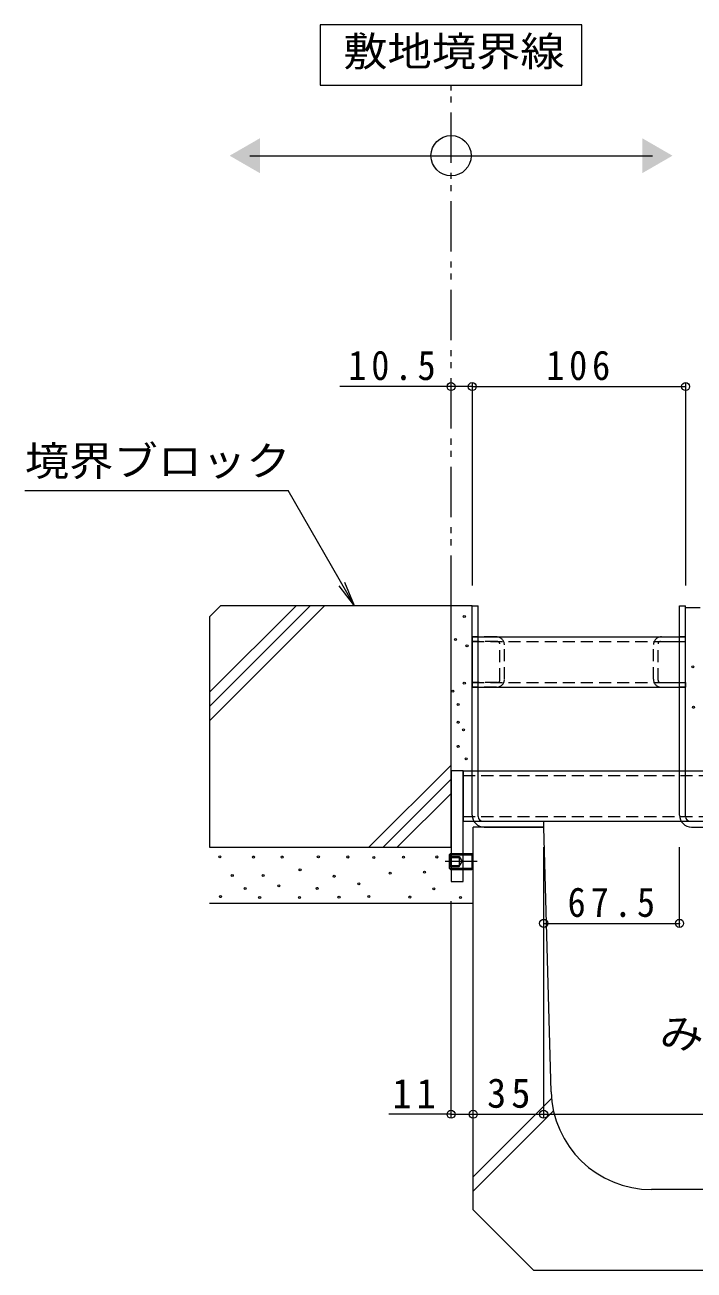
# Model space of a CAD drawing. Units: millimetres at full size, sheet at 1:5; some dimension numbers follow another scale. Extents: x -1638 to 1950, y -1351 to 1333.
# Drawn here: x 401 to 734, y -929 to -310 of the extents above; entities that cross this region are included whole.
import ezdxf
from ezdxf.enums import TextEntityAlignment as Align

# ---------------------------------------------------------------- set-up
doc = ezdxf.new("R2010")
doc.units = ezdxf.units.MM
doc.header["$LTSCALE"] = 5
doc.header["$PDMODE"] = 32
doc.header["$PDSIZE"] = 4
for name, pattern in [('CHAIN1', [8, 5, -1, 1, -1]), ('DASHED1', [1.8, 1.2, -0.6]), ('DOUBLE_CHAIN1', [8.8, 5, -1, 0.6, -0.6, 0.6, -1])]:
    doc.linetypes.add(name, pattern=pattern)
for name, color, linetype, lineweight in [('E-1_躯体', 7, 'Continuous', 5), ('E-3_寸法', 4, 'Continuous', 5), ('E-4_文字', 7, 'Continuous', 5), ('E-5_建具', 7, 'Continuous', 5), ('E-8_ハッチ', 7, 'Continuous', 5), ('E-9_記号', 2, 'Continuous', 5), ('E-A_インテリア', 7, 'Continuous', 5), ('E-B_衛生陶器', 134, 'Continuous', 5), ('E-C_鉄骨', 5, 'DASHED1', 5), ('E-E_見え係り', 2, 'Continuous', 5), ('E-F_断熱材', 6, 'Continuous', 5)]:
    doc.layers.add(name, color=color, linetype=linetype, lineweight=lineweight)
doc.styles.add('ＭＳ ゴシック', font='')
doc.styles.get('ＭＳ ゴシック').set_extended_font_data('MS Gothic')

msp = doc.modelspace()

# ---------------------------------------------------------------- linework, layer by layer
at = {"layer": 'E-1_躯体', "color": 2, "linetype": 'DOUBLE_CHAIN1'}
msp.add_line((612.818, -598.862), (612.818, -340.321), dxfattribs=at)
at = {"layer": 'E-1_躯体'}
msp.add_line((512.818, -375.298), (712.818, -375.298), dxfattribs=at)
msp.add_lwpolyline([(547.818, -340.321), (677.818, -340.321), (677.818, -310.321), (547.818, -310.321)], close=True, dxfattribs=at)
msp.add_circle((612.818, -375.298), 10, dxfattribs=at)
for points in [[(517.818, -366.638), (517.818, -383.958), (502.818, -375.298)], [(707.818, -366.638), (707.818, -383.958), (722.818, -375.298)]]:
    msp.add_solid(points, dxfattribs=at)
at = {"layer": 'E-3_寸法'}
for p, q in [((623.318, -598.862), (626.318, -598.862)), ((623.318, -702.862), (623.318, -598.862)), ((626.318, -703.612), (626.318, -598.862)), ((729.318, -703.612), (729.318, -598.862)), ((628.568, -705.862), (658.818, -705.862)), ((629.318, -708.862), (658.818, -708.862)), ((658.818, -708.862), (658.818, -705.862)), ((731.568, -705.862), (873.818, -705.862)), ((732.318, -708.862), (873.818, -708.862))]:
    msp.add_line(p, q, dxfattribs=at)
msp.add_lwpolyline([(726.318, -702.862), (726.318, -598.862), (729.318, -598.862)], dxfattribs=at)
for centre, radius in [((629.318, -702.862), 6), ((628.568, -703.612), 2.25), ((732.318, -702.862), 6), ((731.568, -703.612), 2.25)]:
    msp.add_arc(centre, radius, 180, 270, dxfattribs=at)
at = {"layer": 'E-4_文字'}
for p, q in [((623.318, -488.469), (623.318, -588.862)), ((729.318, -488.469), (729.318, -588.862)), ((612.818, -489.969), (557.546, -489.969)), ((623.318, -489.969), (612.818, -489.969)), ((623.318, -489.969), (729.318, -489.969)), ((658.817, -852.983), (658.817, -718.862)), ((726.318, -758.151), (726.318, -718.862)), ((612.818, -852.983), (612.818, -745.662)), ((623.817, -852.983), (623.817, -745.662)), ((658.818, -756.651), (726.318, -756.651)), ((612.818, -851.483), (581.843, -851.483)), ((612.818, -851.483), (623.817, -851.483)), ((623.817, -851.483), (658.817, -851.483)), ((658.817, -851.483), (838.817, -851.483))]:
    msp.add_line(p, q, dxfattribs=at)
for p in [(612.818, -489.969), (623.318, -489.969), (729.318, -489.969), (658.818, -756.651), (726.318, -756.651), (612.818, -851.483), (623.817, -851.483), (658.817, -851.483)]:
    msp.add_point(p, dxfattribs=at)
at = {"layer": 'E-5_建具'}
for p, q in [((401.099, -541.694), (531.835, -541.694)), ((564.841, -598.862), (531.835, -541.694)), ((564.841, -598.862), (560.058, -587.314)), ((564.841, -598.862), (557.232, -588.945))]:
    msp.add_line(p, q, dxfattribs=at)
at = {"layer": 'E-8_ハッチ'}
for p, q in [((612.818, -680.862), (612.818, -735.862)), ((618.818, -680.862), (612.818, -680.862)), ((618.818, -735.862), (618.818, -680.862)), ((612.818, -735.862), (618.818, -735.862))]:
    msp.add_line(p, q, dxfattribs=at)
at = {"layer": 'E-9_記号'}
for p, q in [((611.818, -722.539), (611.818, -729.186)), ((611.818, -722.539), (612.818, -722.539)), ((618.818, -721.862), (623.141, -721.862)), ((618.818, -722.539), (623.818, -722.539)), ((623.141, -721.862), (623.818, -722.539)), ((623.818, -729.186), (623.818, -722.539)), ((623.818, -722.539), (623.818, -722.539)), ((611.818, -729.186), (612.494, -729.862)), ((611.818, -729.186), (612.818, -729.186)), ((612.494, -729.862), (612.818, -729.862)), ((618.818, -729.186), (623.818, -729.186)), ((618.818, -729.862), (623.141, -729.862))]:
    msp.add_line(p, q, dxfattribs=at)
at = {"layer": 'E-9_記号', "linetype": 'DASHED1'}
for p, q in [((611.818, -723.369), (616.818, -723.369)), ((612.494, -721.862), (612.494, -729.862)), ((612.818, -721.862), (618.818, -721.862)), ((612.818, -722.539), (618.818, -722.539)), ((616.818, -723.369), (618.25, -725.85)), ((616.818, -723.369), (616.818, -728.369)), ((611.818, -723.869), (616.818, -723.869)), ((611.818, -727.869), (616.818, -727.869)), ((611.818, -728.369), (616.818, -728.369)), ((612.818, -729.186), (618.818, -729.186)), ((612.818, -729.862), (618.818, -729.862)), ((616.818, -728.369), (618.265, -725.862))]:
    msp.add_line(p, q, dxfattribs=at)
at = {"layer": 'E-9_記号', "linetype": 'CHAIN1'}
msp.add_line((625.818, -725.862), (609.818, -725.862), dxfattribs=at)
at = {"layer": 'E-9_記号'}
for points in [[(611.818, -722.539), (612.494, -721.862), (612.818, -721.862)], [(623.141, -721.862), (623.141, -729.862), (623.818, -729.186)]]:
    msp.add_lwpolyline(points, dxfattribs=at)
at = {"layer": 'E-A_インテリア'}
for p, q in [((623.318, -614.362), (623.318, -639.362)), ((626.318, -614.362), (726.318, -614.362)), ((729.318, -639.362), (729.318, -614.362)), ((626.318, -639.362), (726.318, -639.362))]:
    msp.add_line(p, q, dxfattribs=at)
at = {"layer": 'E-A_インテリア', "linetype": 'DASHED1'}
for p, q in [((626.318, -614.362), (623.318, -614.362)), ((623.318, -616.662), (729.318, -616.662)), ((726.318, -614.362), (729.318, -614.362)), ((623.318, -637.062), (729.318, -637.062)), ((626.318, -639.362), (623.318, -639.362)), ((726.318, -639.362), (729.318, -639.362))]:
    msp.add_line(p, q, dxfattribs=at)
at = {"layer": 'E-B_衛生陶器'}
for p, q in [((618.818, -680.862), (623.318, -680.862)), ((618.818, -680.862), (618.818, -705.862)), ((626.518, -680.862), (726.518, -680.862)), ((618.818, -705.862), (624.531, -705.862)), ((630.518, -705.862), (727.731, -705.862))]:
    msp.add_line(p, q, dxfattribs=at)
at = {"layer": 'E-B_衛生陶器', "linetype": 'DASHED1'}
for p, q in [((618.818, -683.162), (878.818, -683.162)), ((623.318, -680.862), (626.518, -680.862)), ((726.518, -680.862), (729.718, -680.862)), ((618.818, -703.562), (878.818, -703.562)), ((624.531, -705.862), (630.518, -705.862)), ((727.531, -705.862), (733.518, -705.862))]:
    msp.add_line(p, q, dxfattribs=at)
at = {"layer": 'E-B_衛生陶器'}
msp.add_lwpolyline([(729.718, -680.862), (878.818, -680.862), (878.818, -705.862)], dxfattribs=at)
at = {"layer": 'E-C_鉄骨'}
for p, q in [((623.318, -616.662), (623.318, -614.362)), ((623.318, -616.662), (623.318, -614.362)), ((623.318, -614.362), (626.318, -614.362)), ((626.318, -616.662), (623.318, -616.662)), ((635.318, -614.362), (626.318, -614.362)), ((635.818, -616.662), (626.318, -616.662)), ((637.018, -635.862), (637.018, -617.862)), ((639.318, -635.362), (639.318, -618.362)), ((713.318, -635.362), (713.318, -618.362)), ((715.618, -635.862), (715.618, -617.862)), ((716.818, -616.662), (726.318, -616.662)), ((717.318, -614.362), (726.318, -614.362)), ((729.318, -614.362), (726.318, -614.362)), ((726.318, -616.662), (729.318, -616.662)), ((729.318, -616.662), (729.318, -614.362)), ((729.318, -616.662), (729.318, -614.362)), ((623.318, -637.062), (623.318, -639.362)), ((623.318, -637.062), (623.318, -639.362)), ((626.318, -637.062), (623.318, -637.062)), ((635.818, -637.062), (626.318, -637.062)), ((716.818, -637.062), (726.318, -637.062)), ((726.318, -637.062), (729.318, -637.062)), ((729.318, -637.062), (729.318, -639.362)), ((729.318, -637.062), (729.318, -639.362)), ((623.318, -639.362), (626.318, -639.362)), ((635.318, -639.362), (626.318, -639.362)), ((717.318, -639.362), (726.318, -639.362)), ((729.318, -639.362), (726.318, -639.362))]:
    msp.add_line(p, q, dxfattribs=at)
for centre, radius, start, end in [((635.318, -618.362), 4, 0, 90), ((635.818, -617.862), 1.2, 0, 90), ((717.318, -618.362), 4, 90, 180), ((716.818, -617.862), 1.2, 90, 180), ((635.318, -635.362), 4, 270, 0), ((635.818, -635.862), 1.2, 270, 0), ((717.318, -635.362), 4, 180, 270), ((716.818, -635.862), 1.2, 180, 270)]:
    msp.add_arc(centre, radius, start, end, dxfattribs=at)
at = {"layer": 'E-E_見え係り'}
for p, q in [((492.818, -655.983), (549.938, -598.862)), ((492.818, -648.912), (542.867, -598.862)), ((492.818, -641.841), (535.796, -598.862)), ((492.818, -604.325), (498.281, -598.862)), ((623.318, -598.862), (498.281, -598.862)), ((612.818, -718.862), (612.818, -598.862)), ((736.618, -599.862), (729.318, -599.862)), ((492.818, -604.325), (492.818, -718.862)), ((571.946, -718.862), (612.818, -677.99)), ((579.017, -718.862), (612.818, -685.062)), ((586.088, -718.862), (612.818, -692.133)), ((492.818, -718.862), (612.818, -718.862)), ((492.818, -746.64), (623.818, -746.64))]:
    msp.add_line(p, q, dxfattribs=at)
at = {"layer": 'E-E_見え係り', "color": 7}
for centre in [(619.399, -604.168), (614.978, -615.662), (620.725, -618.756), (732.903, -629.191), (619.399, -637.322), (613.652, -641.301), (616.304, -647.932), (733.29, -649.323), (616.304, -656.773), (618.997, -660.564), (616.304, -668.708), (620.283, -674.897), (497.937, -723.59), (514.622, -723.697), (528.848, -723.697), (546.87, -723.644), (561.505, -723.679), (574.465, -723.964), (589.171, -723.822), (605.785, -723.679), (537.778, -730.061), (504.14, -732.895), (519.435, -732.895), (554.785, -733.27), (582.54, -731.737), (599.582, -731.238), (510.558, -739.313), (527.243, -738.029), (546.335, -739.259), (566.978, -737.013), (604.217, -739.509), (498.258, -743.377), (517.724, -743.805), (537.547, -743.858), (557.138, -743.645), (572.005, -743.324), (592.38, -743.573), (617.551, -743.858)]:
    msp.add_circle(centre, 0.5, dxfattribs=at)
at = {"layer": 'E-F_断熱材'}
for p, q in [((623.818, -898.893), (623.818, -708.893)), ((658.818, -708.893), (623.818, -708.893)), ((662.467, -840.281), (658.818, -708.893)), ((623.818, -882.576), (662.566, -843.828)), ((623.818, -889.647), (663.654, -849.811)), ((785.187, -888.893), (712.448, -888.893)), ((653.818, -928.893), (623.818, -898.893)), ((653.818, -928.893), (843.818, -928.893))]:
    msp.add_line(p, q, dxfattribs=at)
msp.add_arc((712.448, -838.893), 50, 181.59114, 270, dxfattribs=at)

# ---------------------------------------------------------------- texts
at = {"layer": 'E-1_躯体', "color": 2, "style": 'ＭＳ ゴシック', "width": 1.1}
msp.add_text('敷地境界線', height=14.66, dxfattribs=at).set_placement((559.239, -335.22), align=Align.BOTTOM_LEFT)
at = {"layer": 'E-4_文字', "color": 2, "style": 'ＭＳ ゴシック', "width": 1.1}
msp.add_text('みぞ幅', height=14.66, dxfattribs=at).set_placement((716.317, -823.103), align=Align.BOTTOM_LEFT)
at = {"layer": 'E-4_文字', "color": 2, "char_height": 14.66, "attachment_point": 7, "style": 'ＭＳ ゴシック'}
for s, insert in [('\\T1.28;\\W0.9;10.5', (561.695, -486.969)), ('\\T1.27;\\W0.9;106', (660.068, -486.969)), ('\\T1.28;\\W0.9;67.5', (670.693, -753.651)), ('\\T1.27;\\W0.95;11', (583.652, -848.483)), ('\\T1.27;\\W0.95;35', (630.692, -848.483))]:
    msp.add_mtext(s, dxfattribs=dict(at, insert=insert))
at = {"layer": 'E-5_建具', "color": 2, "style": 'ＭＳ ゴシック', "width": 1.1}
msp.add_text('境界ブロック', height=14.66, dxfattribs=at).set_placement((401.099, -538.694), align=Align.BOTTOM_LEFT)

doc.saveas('drawing.dxf')
